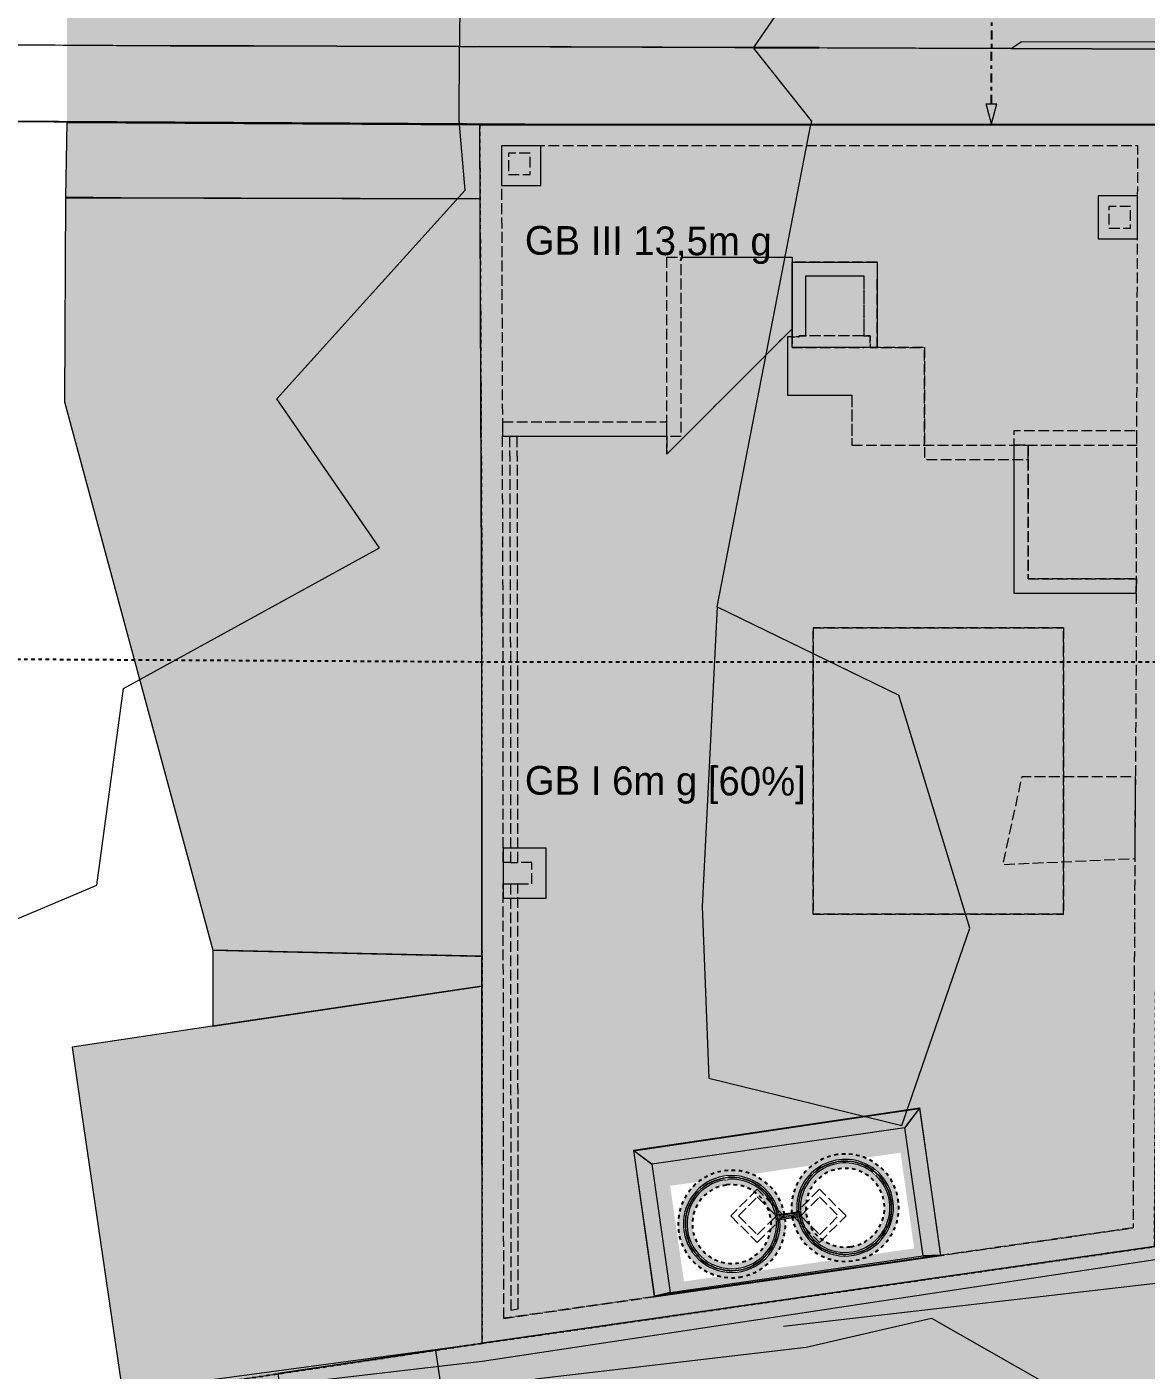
# Model space of a CAD drawing. Header units: metres. Extents: x -14 to 456, y -38 to 65.
# Drawn here: x 383.5 to 414.77, y -3.1 to 34.4 of the extents above; entities that cross this region are included whole.
import ezdxf

# ---------------------------------------------------------------- set-up
doc = ezdxf.new("R2010")
doc.units = ezdxf.units.M
doc.header["$MEASUREMENT"] = 0
for name, pattern in [('Baufluchtlinie', [0.013, 0.008, -0.005]), ('DASHDOT2', [0.5, 0.25, -0.125, 0, -0.125]), ('Grenzlinie', [0.008, 0.003, -0.005]), ('Kanal', [0.005, 0.003, -0.001, 0, -0.001]), ('Punkt 1_1', [0.075, 0.025, -0.05]), ('Strichlinie eng', [0.002, 0.0015, -0.0005]), ('Untersicht 1_1', [0.075, 0.025, -0.05]), ('Wipeout_Contour', [1, 0, -1])]:
    doc.linetypes.add(name, pattern=pattern)
for name, color, linetype in [('120 Wand Innen tragend', 7, 'Continuous'), ('260 Fundament', 7, 'Continuous'), ('710 Gelände', 7, 'Continuous'), ('725 Nachbarbebauung', 7, 'Continuous'), ('840 Baulinien', 7, 'Continuous'), ('844 Umriss 2D', 7, 'Continuous'), ('Neubau_840 Baulinien', 7, 'Continuous')]:
    doc.layers.add(name, color=color, linetype=linetype)
doc.styles.add('ERSTELLTER_STIL_6', font='')
doc.styles.get('ERSTELLTER_STIL_6').set_extended_font_data('Eurostile')
doc.linetypes.add('Grenze Bundesland', pattern='A,0,[2,415_260415_PP_VA_1_1 -2 FDM1.Shx,S=1.5873e-05,R=0,X=0,Y=0],-0.003,0', length=0.003)
doc.linetypes.add('Grenze Grundstück', pattern='A,0,[3,415_260415_PP_VA_1_1 -2 FDM1.Shx,S=0.00031746,R=0,X=0,Y=0],-0.04,0', length=0.04)

# ---------------------------------------------------------------- blocks, each defined once
blk = doc.blocks.new('Decke_18_1', base_point=(415.138, 31.678))
at = {"layer": '710 Gelände', "color": 7, "linetype": 'Untersicht 1_1', "lineweight": 13, "flags": 128}
blk.add_lwpolyline([(415.138, 31.678), (396.153, 31.678), (396.209, 19.475), (396.219, -2.349), (415.001, 0.35), (415.056, 12.107), (415.111, 20.233)], close=True, dxfattribs=at)
blk = doc.blocks.new('Decke_19_1', base_point=(396.755, 31.078))
at = {"layer": '260 Fundament', "linetype": 'Continuous', "lineweight": 0, "true_color": 0x000000}
h = blk.add_hatch(color=18, dxfattribs=at)
h.paths.add_polyline_path([(396.755, 31.078), (396.785, 22.973), (401.778, 22.973), (401.778, 27.973), (404.878, 27.973), (404.878, 25.753), (405.078, 25.753), (405.078, 25.773), (405.258, 25.773), (405.258, 27.453), (406.878, 27.453), (406.878, 25.773), (407.058, 25.773), (407.058, 25.453), (408.578, 25.453), (408.578, 22.323), (411.473, 22.323), (411.473, 22.723), (414.508, 22.723), (414.536, 31.078)])
h.paths.add_polyline_path([(397.556, 30.878), (397.556, 30.278), (396.956, 30.278), (396.956, 30.878)], flags=0)
h.paths.add_polyline_path([(413.73, 28.785), (413.73, 29.385), (414.33, 29.385), (414.33, 28.785)], flags=0)
at = {"layer": '260 Fundament', "color": 7, "linetype": 'Strichlinie eng', "lineweight": 13, "ltscale": 200, "true_color": 0xf4f4f4, "flags": 128}
for points in [[(396.755, 31.078), (396.785, 22.973), (401.778, 22.973), (401.778, 27.973), (404.878, 27.973), (404.878, 25.753), (405.078, 25.753), (405.078, 25.773), (405.258, 25.773), (405.258, 27.453), (406.878, 27.453), (406.878, 25.773), (407.058, 25.773), (407.058, 25.453), (408.578, 25.453), (408.578, 22.323), (411.473, 22.323), (411.473, 22.723), (414.508, 22.723), (414.536, 31.078)], [(397.556, 30.878), (396.956, 30.878), (396.956, 30.278), (397.556, 30.278)], [(413.73, 28.785), (414.33, 28.785), (414.33, 29.385), (413.73, 29.385)]]:
    blk.add_lwpolyline(points, close=True, dxfattribs=at)
blk = doc.blocks.new('Freifläche_2_1', base_point=(345.677, 64.594))
at = {"layer": '710 Gelände', "color": 83, "linetype": 'Continuous', "lineweight": 13, "true_color": 0x89cd89}
for p, q in [((395.597, 33.857), (395.625, 44.956)), ((406.986, 38.508), (403.802, 33.831)), ((345.677, 34.129), (387.502, 33.883)), ((387.502, 33.873), (371.861, 33.965)), ((392.162, 33.868), (387.502, 33.883)), ((392.162, 33.858), (387.502, 33.873)), ((395.597, 33.857), (392.162, 33.868)), ((395.583, 33.847), (392.162, 33.858)), ((395.575, 31.749), (395.583, 33.847)), ((395.583, 33.847), (395.597, 33.857)), ((396.149, 33.845), (395.583, 33.847)), ((395.597, 33.857), (396.149, 33.855)), ((403.802, 33.831), (396.149, 33.855)), ((403.796, 33.821), (396.149, 33.845)), ((403.796, 33.821), (403.802, 33.831)), ((405.42, 31.779), (403.796, 33.821)), ((403.796, 33.821), (405.634, 33.815)), ((405.634, 33.825), (403.802, 33.831)), ((405.634, 33.825), (411.023, 33.808)), ((413.247, 33.791), (405.634, 33.815)), ((411.285, 33.984), (411.023, 33.808)), ((411.285, 33.984), (415.233, 33.998)), ((419.228, 33.772), (413.247, 33.791)), ((392.165, 31.7), (377.191, 31.785)), ((392.165, 31.7), (395.581, 31.681)), ((395.575, 31.749), (395.581, 31.681)), ((395.746, 29.841), (395.581, 31.681)), ((395.581, 31.681), (396.153, 31.678)), ((396.153, 31.678), (405.4, 31.677)), ((402.781, 18.208), (405.4, 31.677)), ((405.42, 31.779), (405.4, 31.677)), ((405.4, 31.677), (405.66, 31.677)), ((405.66, 31.677), (415.14, 31.677)), ((390.48, 24.021), (395.746, 29.841)), ((393.346, 19.86), (390.48, 24.021)), ((386.199, 15.928), (393.346, 19.86)), ((402.781, 18.208), (402.363, 9.846)), ((402.781, 18.208), (407.862, 15.742)), ((385.451, 10.438), (386.199, 15.928)), ((409.843, 9.24), (407.862, 15.742)), ((377.908, 7.258), (385.451, 10.438)), ((402.363, 9.846), (402.555, 5.048)), ((407.945, 3.729), (409.843, 9.24)), ((402.555, 5.048), (407.945, 3.729)), ((396.219, -2.349), (415.003, 0.353)), ((396.219, -2.848), (415.139, 0.004)), ((404.637, -1.871), (416.035, -0.562)), ((405.272, -2.457), (408.773, -1.65)), ((408.773, -1.65), (413.427, -4.297)), ((377.222, -4.895), (396.219, -2.349)), ((397.709, -3.344), (405.272, -2.457)), ((377.325, -5.047), (396.219, -2.848))]:
    blk.add_line(p, q, dxfattribs=at)
blk = doc.blocks.new('Decke_21_1', base_point=(384.616, 31.743))
at = {"layer": '725 Nachbarbebauung', "linetype": 'Continuous', "lineweight": 0, "true_color": 0x1f1f1f}
blk.add_hatch(color=250, dxfattribs=at).paths.add_polyline_path([(384.616, 31.743), (384.575, 29.631), (396.163, 29.599), (396.153, 31.678), (392.165, 31.7)])
at = {"layer": '725 Nachbarbebauung', "color": 8, "linetype": 'Continuous', "lineweight": 13, "flags": 128}
blk.add_lwpolyline([(384.616, 31.743), (384.575, 29.631), (396.163, 29.599), (396.153, 31.678), (392.165, 31.7)], close=True, dxfattribs=at)
blk = doc.blocks.new('Decke_22_1', base_point=(388.697, 8.628))
at = {"layer": '725 Nachbarbebauung', "linetype": 'Continuous', "lineweight": 0, "true_color": 0x1f1f1f}
blk.add_hatch(color=250, dxfattribs=at).paths.add_polyline_path([(388.697, 8.628), (388.696, 6.501), (396.212, 7.62), (396.212, 8.455)])
at = {"layer": '725 Nachbarbebauung', "color": 8, "linetype": 'Continuous', "lineweight": 13, "flags": 128}
blk.add_lwpolyline([(388.697, 8.628), (388.696, 6.501), (396.212, 7.62), (396.212, 8.455)], close=True, dxfattribs=at)
blk = doc.blocks.new('Decke_23_1', base_point=(384.55, 23.933))
at = {"layer": '725 Nachbarbebauung', "linetype": 'Continuous', "lineweight": 0, "true_color": 0x1f1f1f}
blk.add_hatch(color=250, dxfattribs=at).paths.add_polyline_path([(384.55, 23.933), (388.697, 8.628), (389.422, 8.61), (396.026, 8.458), (396.212, 8.457), (396.205, 17.483), (396.209, 19.475), (396.163, 29.599), (386.133, 29.627), (384.575, 29.646)])
at = {"layer": '725 Nachbarbebauung', "color": 8, "linetype": 'Continuous', "lineweight": 13, "flags": 128}
blk.add_lwpolyline([(384.55, 23.933), (388.697, 8.628), (389.422, 8.61), (396.026, 8.458), (396.212, 8.457), (396.205, 17.483), (396.209, 19.475), (396.163, 29.599), (386.133, 29.627), (384.575, 29.646)], close=True, dxfattribs=at)
blk = doc.blocks.new('Decke_25_1', base_point=(404.878, 27.833))
at = {"layer": '260 Fundament', "linetype": 'Continuous', "lineweight": 0, "true_color": 0x000000}
blk.add_hatch(color=18, dxfattribs=at).paths.add_polyline_path([(404.878, 27.833), (404.878, 25.453), (407.258, 25.453), (407.258, 27.833)])
at = {"layer": '260 Fundament', "color": 7, "linetype": 'Continuous', "lineweight": 13, "true_color": 0xf4f4f4, "flags": 128}
blk.add_lwpolyline([(404.878, 27.833), (407.258, 27.833), (407.258, 25.453), (404.878, 25.453)], close=True, dxfattribs=at)
blk = doc.blocks.new('Decke_26_1', base_point=(411.073, 18.593))
at = {"layer": '260 Fundament', "color": 7, "linetype": 'Strichlinie eng', "lineweight": 13, "ltscale": 200, "true_color": 0xf4f4f4, "flags": 128}
blk.add_lwpolyline([(411.073, 18.593), (414.494, 18.593), (414.509, 23.123), (411.073, 23.123)], close=True, dxfattribs=at)
blk = doc.blocks.new('Decke_27_1', base_point=(415.486, 33.784))
at = {"layer": '710 Gelände', "color": 8, "linetype": 'Continuous', "lineweight": 0, "flags": 128}
blk.add_lwpolyline([(415.486, 33.784), (419.68, 33.771), (422.564, 33.771), (455.986, 33.737), (455.986, 31.642), (418.022, 31.678), (399.037, 31.678), (348.561, 31.97), (348.561, 34.119), (387.502, 33.873), (390.386, 33.873), (411.008, 33.798)], close=True, dxfattribs=at)
blk = doc.blocks.new('Decke_28_1', base_point=(396.808, 11.475))
at = {"layer": '260 Fundament', "linetype": 'Continuous', "lineweight": 0, "true_color": 0x000000}
blk.add_hatch(color=18, dxfattribs=at).paths.add_polyline_path([(396.808, 11.475), (396.808, 10.075), (398.01, 10.075), (398.01, 11.475)])
at = {"layer": '260 Fundament', "color": 7, "linetype": 'Continuous', "lineweight": 13, "true_color": 0xf4f4f4, "flags": 128}
blk.add_lwpolyline([(396.808, 11.475), (396.808, 10.075), (398.01, 10.075), (398.01, 11.475)], close=True, dxfattribs=at)
blk = doc.blocks.new('Decke_29_1', base_point=(390.509, -3.199))
at = {"layer": '725 Nachbarbebauung', "linetype": 'Continuous', "lineweight": 0, "true_color": 0x1f1f1f}
blk.add_hatch(color=250, dxfattribs=at).paths.add_polyline_path([(390.509, -3.199), (391.001, -6.498), (395.409, -5.845), (394.92, -2.545)])
at = {"layer": '725 Nachbarbebauung', "color": 8, "linetype": 'Continuous', "lineweight": 13, "flags": 128}
blk.add_lwpolyline([(390.509, -3.199), (391.001, -6.498), (395.409, -5.845), (394.92, -2.545)], close=True, dxfattribs=at)
blk = doc.blocks.new('Decke_30_1', base_point=(406.543, 22.723))
at = {"layer": '260 Fundament', "color": 7, "linetype": 'Strichlinie eng', "lineweight": 13, "ltscale": 200, "true_color": 0xf4f4f4, "flags": 128}
blk.add_lwpolyline([(406.543, 22.723), (408.578, 22.723), (408.578, 25.453), (407.058, 25.453), (407.058, 25.773), (405.078, 25.773), (405.078, 25.753), (404.748, 25.753), (404.748, 24.123), (406.543, 24.123)], close=True, dxfattribs=at)
blk = doc.blocks.new('Decke_31_1', base_point=(411.073, 22.723))
at = {"layer": '260 Fundament', "color": 7, "linetype": 'Strichlinie eng', "lineweight": 13, "ltscale": 200, "true_color": 0xf4f4f4, "flags": 128}
blk.add_lwpolyline([(411.073, 22.723), (411.073, 18.593), (414.494, 18.593), (414.495, 18.993), (411.473, 18.993), (411.473, 22.723)], close=True, dxfattribs=at)
blk = doc.blocks.new('Decke_32_1', base_point=(396.755, 31.078))
at = {"layer": '260 Fundament', "linetype": 'Continuous', "lineweight": 0, "true_color": 0x000000}
blk.add_hatch(color=18, dxfattribs=at).paths.add_polyline_path([(396.755, 31.078), (396.755, 29.978), (397.856, 29.978), (397.856, 31.078)])
at = {"layer": '260 Fundament', "color": 7, "linetype": 'Continuous', "lineweight": 13, "true_color": 0xf4f4f4, "flags": 128}
blk.add_lwpolyline([(396.755, 31.078), (396.755, 29.978), (397.856, 29.978), (397.856, 31.078)], close=True, dxfattribs=at)
blk = doc.blocks.new('Decke_33_1', base_point=(414.459, 11.181))
at = {"layer": '260 Fundament', "color": 7, "linetype": 'Strichlinie eng', "lineweight": 13, "ltscale": 200, "true_color": 0xf4f4f4, "flags": 128}
blk.add_lwpolyline([(414.459, 11.181), (414.471, 13.463), (411.292, 13.463), (410.762, 11.017)], close=True, dxfattribs=at)
blk = doc.blocks.new('Decke_34_1', base_point=(386.19, -3.851))
at = {"layer": '725 Nachbarbebauung', "linetype": 'Continuous', "lineweight": 0, "true_color": 0x1f1f1f}
blk.add_hatch(color=250, dxfattribs=at).paths.add_polyline_path([(386.19, -3.851), (394.92, -2.543), (393.071, -2.821), (396.219, -2.349), (396.212, 7.62), (389.614, 6.638), (384.76, 5.915), (385.027, 4.09)])
at = {"layer": '725 Nachbarbebauung', "color": 8, "linetype": 'Continuous', "lineweight": 13, "flags": 128}
blk.add_lwpolyline([(386.19, -3.851), (394.92, -2.543), (393.071, -2.821), (396.219, -2.349), (396.212, 7.62), (389.614, 6.638), (384.76, 5.915), (385.027, 4.09)], close=True, dxfattribs=at)
blk = doc.blocks.new('Decke_35_1', base_point=(406.145, 2.918))
at = {"layer": '260 Fundament', "linetype": 'Continuous', "lineweight": 0, "true_color": 0x000000}
h = blk.add_hatch(color=18, dxfattribs=at)
h.paths.add_polyline_path([(406.145, 2.918, 1), (406.572, -0.051, 1)])
h.paths.add_polyline_path([(406.515, 0.345, -1), (406.202, 2.522, -1)], flags=0)
at = {"layer": '260 Fundament', "color": 7, "linetype": 'Punkt 1_1', "lineweight": 25, "flags": 128}
for points in [[(406.145, 2.918, 1), (406.572, -0.051, 1)], [(406.515, 0.345, 1), (406.202, 2.522, 1)]]:
    blk.add_lwpolyline(points, format="xyb", close=True, dxfattribs=at)
blk = doc.blocks.new('Decke_36_1', base_point=(403.404, -0.507))
at = {"layer": '260 Fundament', "linetype": 'Continuous', "lineweight": 0, "true_color": 0x000000}
h = blk.add_hatch(color=18, dxfattribs=at)
h.paths.add_polyline_path([(403.404, -0.507, 1), (402.977, 2.463, 1)])
h.paths.add_polyline_path([(403.034, 2.067, -1), (403.347, -0.111, -1)], flags=0)
at = {"layer": '260 Fundament', "color": 7, "linetype": 'Punkt 1_1', "lineweight": 25, "flags": 128}
for points in [[(403.404, -0.507, 1), (402.977, 2.463, 1)], [(403.034, 2.067, 1), (403.347, -0.111, 1)]]:
    blk.add_lwpolyline(points, format="xyb", close=True, dxfattribs=at)
blk = doc.blocks.new('Öffnung_28_1', base_point=(396.153, 31.678))
at = {"layer": '120 Wand Innen tragend', "color": 7, "linetype": 'Continuous', "lineweight": 18, "flags": 128}
for points in [[(403.099, 2.325, 0.023161), (402.974, 2.311)], [(402.986, 2.211, -0.025016), (403.11, 2.226)]]:
    blk.add_lwpolyline(points, format="xyb", dxfattribs=at)
at = {"layer": '120 Wand Innen tragend', "color": 154, "linetype": 'Strichlinie eng', "lineweight": 13, "ltscale": 200, "true_color": 0x004e91, "flags": 128}
for points in [[(402.974, 2.311), (402.98, 2.266), (402.981, 2.256), (402.986, 2.211)], [(403.11, 2.226), (403.105, 2.27), (403.104, 2.28), (403.099, 2.325)]]:
    blk.add_lwpolyline(points, dxfattribs=at)
blk = doc.blocks.new('Öffnung_29_1', base_point=(396.153, 31.678))
at = {"layer": '120 Wand Innen tragend', "color": 7, "linetype": 'Continuous', "lineweight": 18, "flags": 128}
blk.add_lwpolyline([(405.121, 1.256), (405.076, 1.249), (405.066, 1.248), (405.022, 1.241)], dxfattribs=at)
for points in [[(405.022, 1.241, 0.018538), (405.04, 1.143)], [(405.139, 1.157, -0.020024), (405.121, 1.256)]]:
    blk.add_lwpolyline(points, format="xyb", dxfattribs=at)
at = {"layer": '120 Wand Innen tragend', "color": 154, "linetype": 'Strichlinie eng', "lineweight": 13, "ltscale": 200, "true_color": 0x004e91, "flags": 128}
blk.add_lwpolyline([(405.04, 1.143), (405.084, 1.149), (405.094, 1.151), (405.139, 1.157)], dxfattribs=at)
blk = doc.blocks.new('Öffnung_30_1', base_point=(396.153, 31.678))
at = {"layer": '120 Wand Innen tragend', "color": 154, "linetype": 'Strichlinie eng', "lineweight": 13, "ltscale": 200, "true_color": 0x004e91, "flags": 128}
blk.add_lwpolyline([(405.111, 1.355), (405.066, 1.349), (405.056, 1.347), (405.011, 1.341)], dxfattribs=at)
at = {"layer": '120 Wand Innen tragend', "color": 7, "linetype": 'Continuous', "lineweight": 18, "flags": 128}
for points in [[(405.011, 1.341, 0.018538), (405.022, 1.241)], [(405.121, 1.256, -0.020024), (405.111, 1.355)]]:
    blk.add_lwpolyline(points, format="xyb", dxfattribs=at)
blk.add_lwpolyline([(405.022, 1.241), (405.066, 1.248), (405.076, 1.249), (405.121, 1.256)], dxfattribs=at)
blk = doc.blocks.new('Öffnung_31_1', base_point=(396.153, 31.678))
at = {"layer": '120 Wand Innen tragend', "color": 154, "linetype": 'Strichlinie eng', "lineweight": 13, "ltscale": 200, "true_color": 0x004e91, "flags": 128}
blk.add_lwpolyline([(404.509, 1.269), (404.464, 1.262), (404.454, 1.261), (404.41, 1.254)], dxfattribs=at)
at = {"layer": '120 Wand Innen tragend', "color": 7, "linetype": 'Continuous', "lineweight": 18, "flags": 128}
for points in [[(404.41, 1.254, -0.020024), (404.428, 1.156)], [(404.527, 1.17, 0.018538), (404.509, 1.269)]]:
    blk.add_lwpolyline(points, format="xyb", dxfattribs=at)
blk.add_lwpolyline([(404.428, 1.156), (404.473, 1.162), (404.482, 1.164), (404.527, 1.17)], dxfattribs=at)
blk = doc.blocks.new('Öffnung_32_1', base_point=(396.153, 31.678))
at = {"layer": '120 Wand Innen tragend', "color": 7, "linetype": 'Continuous', "lineweight": 18, "flags": 128}
blk.add_lwpolyline([(404.527, 1.17), (404.482, 1.164), (404.473, 1.162), (404.428, 1.156)], dxfattribs=at)
for points in [[(404.428, 1.156, -0.020024), (404.438, 1.056)], [(404.538, 1.071, 0.018538), (404.527, 1.17)]]:
    blk.add_lwpolyline(points, format="xyb", dxfattribs=at)
at = {"layer": '120 Wand Innen tragend', "color": 154, "linetype": 'Strichlinie eng', "lineweight": 13, "ltscale": 200, "true_color": 0x004e91, "flags": 128}
blk.add_lwpolyline([(404.438, 1.056), (404.483, 1.063), (404.493, 1.064), (404.538, 1.071)], dxfattribs=at)
blk = doc.blocks.new('Öffnung_33_1', base_point=(396.153, 31.678))
at = {"layer": '120 Wand Innen tragend', "color": 154, "linetype": 'Strichlinie eng', "lineweight": 13, "ltscale": 200, "true_color": 0x004e91, "flags": 128}
for points in [[(407.194, 2.494), (407.165, 2.459), (407.158, 2.452), (407.129, 2.418)], [(407.223, 2.336), (407.253, 2.37), (407.259, 2.378), (407.289, 2.412)]]:
    blk.add_lwpolyline(points, dxfattribs=at)
at = {"layer": '120 Wand Innen tragend', "color": 7, "linetype": 'Continuous', "lineweight": 18, "flags": 128}
for points in [[(407.129, 2.418, -0.025016), (407.223, 2.336)], [(407.289, 2.412, 0.023161), (407.194, 2.494)]]:
    blk.add_lwpolyline(points, format="xyb", dxfattribs=at)
blk = doc.blocks.new('Wand_112_1', base_point=(405.258, 27.453))
at = {"layer": '120 Wand Innen tragend', "color": 7, "linetype": 'Strichlinie eng', "lineweight": 13, "ltscale": 200, "flags": 128}
for points in [[(404.878, 27.833), (404.878, 27.453)], [(407.258, 27.833), (404.878, 27.833)], [(407.258, 27.833), (407.258, 27.453)], [(405.258, 27.453), (406.878, 27.453)]]:
    blk.add_lwpolyline(points, dxfattribs=at)
blk = doc.blocks.new('Wand_113_1', base_point=(406.878, 27.453))
at = {"layer": '120 Wand Innen tragend', "color": 7, "linetype": 'Strichlinie eng', "lineweight": 13, "ltscale": 200, "flags": 128}
for points in [[(406.878, 27.453), (406.878, 25.773)], [(407.258, 25.453), (407.258, 27.453)], [(407.258, 25.453), (406.878, 25.453)]]:
    blk.add_lwpolyline(points, dxfattribs=at)
blk = doc.blocks.new('Wand_114_1', base_point=(406.878, 25.773))
at = {"layer": '120 Wand Innen tragend', "color": 7, "linetype": 'Strichlinie eng', "lineweight": 13, "ltscale": 200, "flags": 128}
for points in [[(406.878, 25.773), (405.258, 25.773)], [(405.258, 25.453), (406.878, 25.453)]]:
    blk.add_lwpolyline(points, dxfattribs=at)
blk = doc.blocks.new('Wand_115_1', base_point=(405.258, 25.773))
at = {"layer": '120 Wand Innen tragend', "color": 7, "linetype": 'Strichlinie eng', "lineweight": 13, "ltscale": 200, "flags": 128}
for points in [[(404.878, 27.453), (404.878, 25.453)], [(405.258, 25.773), (405.258, 27.453)], [(404.878, 25.453), (405.258, 25.453)]]:
    blk.add_lwpolyline(points, dxfattribs=at)
blk = doc.blocks.new('Wand_117_1', base_point=(405.022, 1.241))
at = {"color": 254, "linetype": 'Wipeout_Contour', "lineweight": 0, "ltscale": 21947.160287}
blk.add_wipeout([(405.022, 1.241), (405.022, 1.241), (405.058, 1.069), (405.117, 0.902), (405.197, 0.745), (405.297, 0.599), (405.415, 0.468), (405.549, 0.353), (405.697, 0.256), (405.856, 0.18), (406.024, 0.125), (406.198, 0.093), (406.374, 0.084), (406.55, 0.097), (406.723, 0.134), (406.89, 0.193), (407.047, 0.273), (407.193, 0.372), (407.324, 0.49), (407.439, 0.625), (407.535, 0.772), (407.611, 0.932), (407.666, 1.1), (407.699, 1.273), (407.708, 1.45), (407.694, 1.626), (407.694, 1.626), (407.65, 1.619), (407.65, 1.619), (407.663, 1.449), (407.654, 1.279), (407.623, 1.111), (407.57, 0.949), (407.496, 0.795), (407.403, 0.651), (407.292, 0.522), (407.165, 0.408), (407.024, 0.311), (406.872, 0.234), (406.711, 0.177), (406.544, 0.142), (406.374, 0.129), (406.203, 0.138), (406.035, 0.169), (405.873, 0.222), (405.719, 0.296), (405.576, 0.389), (405.446, 0.5), (405.332, 0.627), (405.236, 0.768), (405.159, 0.92), (405.102, 1.081), (405.066, 1.248), (405.066, 1.248)], dxfattribs=at).dxf.layer = '120 Wand Innen tragend'
at = {"color": 254, "linetype": 'Wipeout_Contour', "lineweight": 0, "ltscale": 21947.012913}
blk.add_wipeout([(405.066, 1.248), (405.066, 1.248), (405.102, 1.081), (405.159, 0.92), (405.236, 0.768), (405.332, 0.627), (405.446, 0.5), (405.576, 0.389), (405.719, 0.296), (405.873, 0.222), (406.035, 0.169), (406.203, 0.138), (406.374, 0.129), (406.544, 0.142), (406.711, 0.177), (406.872, 0.234), (407.024, 0.311), (407.165, 0.408), (407.292, 0.522), (407.403, 0.651), (407.496, 0.795), (407.57, 0.949), (407.623, 1.111), (407.654, 1.279), (407.663, 1.449), (407.65, 1.619), (407.65, 1.619), (407.64, 1.618), (407.64, 1.618), (407.653, 1.449), (407.644, 1.28), (407.613, 1.113), (407.56, 0.952), (407.487, 0.799), (407.395, 0.657), (407.285, 0.529), (407.159, 0.416), (407.019, 0.32), (406.868, 0.243), (406.708, 0.187), (406.542, 0.152), (406.374, 0.139), (406.204, 0.148), (406.038, 0.179), (405.877, 0.231), (405.724, 0.304), (405.582, 0.397), (405.453, 0.507), (405.34, 0.633), (405.244, 0.773), (405.168, 0.924), (405.111, 1.084), (405.076, 1.249), (405.076, 1.249)], dxfattribs=at).dxf.layer = '120 Wand Innen tragend'
at = {"color": 254, "linetype": 'Wipeout_Contour', "lineweight": 0, "ltscale": 21540.492442}
blk.add_wipeout([(405.076, 1.249), (405.076, 1.249), (405.111, 1.084), (405.168, 0.924), (405.244, 0.773), (405.34, 0.633), (405.453, 0.507), (405.582, 0.397), (405.724, 0.304), (405.877, 0.231), (406.038, 0.179), (406.204, 0.148), (406.374, 0.139), (406.542, 0.152), (406.708, 0.187), (406.868, 0.243), (407.019, 0.32), (407.159, 0.416), (407.285, 0.529), (407.395, 0.657), (407.487, 0.799), (407.56, 0.952), (407.613, 1.113), (407.644, 1.28), (407.653, 1.449), (407.64, 1.618), (407.64, 1.618), (407.595, 1.611), (407.595, 1.611), (407.608, 1.441), (407.598, 1.271), (407.564, 1.104), (407.508, 0.943), (407.43, 0.791), (407.333, 0.651), (407.217, 0.525), (407.085, 0.417), (406.94, 0.327), (406.784, 0.258), (406.62, 0.211), (406.451, 0.187), (406.281, 0.186), (406.111, 0.208), (405.947, 0.253), (405.79, 0.32), (405.644, 0.408), (405.511, 0.515), (405.393, 0.639), (405.294, 0.777), (405.215, 0.928), (405.157, 1.089), (405.121, 1.256), (405.121, 1.256)], dxfattribs=at).dxf.layer = '120 Wand Innen tragend'
at = {"layer": '120 Wand Innen tragend', "color": 7, "linetype": 'Continuous', "lineweight": 18}
for radius, start in [(1.35, 192.4293), (1.305, 188.1813), (1.295, 188.1813), (1.25, 192.7699)]:
    blk.add_arc((406.358, 1.434), radius, start, 8.1813, dxfattribs=at)
blk = doc.blocks.new('Wand_118_1', base_point=(407.694, 1.626))
at = {"color": 254, "linetype": 'Wipeout_Contour', "lineweight": 0, "ltscale": 21939.972438}
blk.add_wipeout([(407.694, 1.626), (407.694, 1.626), (407.658, 1.798), (407.599, 1.965), (407.519, 2.122), (407.419, 2.268), (407.301, 2.399), (407.167, 2.514), (407.019, 2.611), (406.86, 2.687), (406.692, 2.742), (406.518, 2.774), (406.342, 2.783), (406.166, 2.77), (405.993, 2.733), (405.827, 2.675), (405.669, 2.595), (405.524, 2.495), (405.392, 2.377), (405.277, 2.243), (405.181, 2.095), (405.105, 1.935), (405.05, 1.767), (405.018, 1.594), (405.008, 1.417), (405.022, 1.241), (405.022, 1.241), (405.066, 1.248), (405.066, 1.248), (405.053, 1.418), (405.062, 1.588), (405.094, 1.756), (405.147, 1.919), (405.22, 2.073), (405.313, 2.216), (405.424, 2.345), (405.551, 2.459), (405.692, 2.556), (405.844, 2.633), (406.005, 2.69), (406.172, 2.725), (406.343, 2.738), (406.513, 2.729), (406.681, 2.698), (406.843, 2.645), (406.997, 2.571), (407.14, 2.478), (407.27, 2.367), (407.384, 2.24), (407.48, 2.099), (407.558, 1.947), (407.615, 1.786), (407.65, 1.619), (407.65, 1.619)], dxfattribs=at).dxf.layer = '120 Wand Innen tragend'
at = {"color": 254, "linetype": 'Wipeout_Contour', "lineweight": 0, "ltscale": 21940.116447}
blk.add_wipeout([(407.65, 1.619), (407.65, 1.619), (407.615, 1.786), (407.558, 1.947), (407.48, 2.099), (407.384, 2.24), (407.27, 2.367), (407.14, 2.478), (406.997, 2.571), (406.843, 2.645), (406.681, 2.698), (406.513, 2.729), (406.343, 2.738), (406.172, 2.725), (406.005, 2.69), (405.844, 2.633), (405.692, 2.556), (405.551, 2.459), (405.424, 2.345), (405.313, 2.216), (405.22, 2.073), (405.147, 1.919), (405.094, 1.756), (405.062, 1.588), (405.053, 1.418), (405.066, 1.248), (405.066, 1.248), (405.076, 1.249), (405.076, 1.249), (405.063, 1.418), (405.072, 1.587), (405.103, 1.754), (405.156, 1.915), (405.229, 2.068), (405.321, 2.21), (405.432, 2.338), (405.558, 2.451), (405.697, 2.547), (405.848, 2.624), (406.008, 2.68), (406.174, 2.715), (406.343, 2.728), (406.512, 2.719), (406.678, 2.688), (406.839, 2.636), (406.992, 2.563), (407.134, 2.47), (407.263, 2.36), (407.376, 2.234), (407.472, 2.094), (407.549, 1.943), (407.605, 1.784), (407.64, 1.618), (407.64, 1.618)], dxfattribs=at).dxf.layer = '120 Wand Innen tragend'
at = {"color": 254, "linetype": 'Wipeout_Contour', "lineweight": 0, "ltscale": 21533.904497}
blk.add_wipeout([(407.64, 1.618), (407.64, 1.618), (407.605, 1.784), (407.549, 1.943), (407.472, 2.094), (407.376, 2.234), (407.263, 2.36), (407.134, 2.47), (406.992, 2.563), (406.839, 2.636), (406.678, 2.688), (406.512, 2.719), (406.343, 2.728), (406.174, 2.715), (406.008, 2.68), (405.848, 2.624), (405.697, 2.547), (405.558, 2.451), (405.432, 2.338), (405.321, 2.21), (405.229, 2.068), (405.156, 1.915), (405.103, 1.754), (405.072, 1.587), (405.063, 1.418), (405.076, 1.249), (405.076, 1.249), (405.121, 1.256), (405.121, 1.256), (405.108, 1.426), (405.119, 1.596), (405.152, 1.763), (405.209, 1.924), (405.286, 2.076), (405.384, 2.216), (405.499, 2.342), (405.631, 2.45), (405.776, 2.54), (405.932, 2.609), (406.096, 2.656), (406.265, 2.68), (406.436, 2.681), (406.605, 2.659), (406.769, 2.614), (406.926, 2.547), (407.073, 2.459), (407.206, 2.352), (407.323, 2.228), (407.422, 2.09), (407.502, 1.939), (407.56, 1.778), (407.595, 1.611), (407.595, 1.611)], dxfattribs=at).dxf.layer = '120 Wand Innen tragend'
at = {"layer": '120 Wand Innen tragend', "color": 7, "linetype": 'Continuous', "lineweight": 18}
for radius, start, end in [(1.35, 51.7357, 183.9333), (1.305, 8.1813, 188.1813), (1.295, 8.1813, 188.1813), (1.25, 51.9477, 183.5927), (1.25, 8.1813, 46.2157), (1.35, 8.1813, 46.4287)]:
    blk.add_arc((406.358, 1.434), radius, start, end, dxfattribs=at)
blk = doc.blocks.new('Wand_119_1', base_point=(404.527, 1.17))
at = {"color": 254, "linetype": 'Wipeout_Contour', "lineweight": 0, "ltscale": 21768.80881}
blk.add_wipeout([(404.527, 1.17), (404.527, 1.17), (404.49, 1.343), (404.432, 1.51), (404.352, 1.667), (404.252, 1.813), (404.134, 1.944), (404, 2.059), (403.852, 2.155), (403.692, 2.231), (403.525, 2.286), (403.351, 2.319), (403.175, 2.328), (402.999, 2.314), (402.826, 2.278), (402.659, 2.219), (402.502, 2.139), (402.356, 2.039), (402.225, 1.921), (402.11, 1.787), (402.014, 1.639), (401.937, 1.48), (401.883, 1.312), (401.85, 1.138), (401.841, 0.962), (401.854, 0.786), (401.854, 0.786), (401.899, 0.792), (401.899, 0.792), (401.886, 0.963), (401.895, 1.133), (401.926, 1.301), (401.979, 1.463), (402.053, 1.617), (402.146, 1.76), (402.257, 1.89), (402.384, 2.004), (402.525, 2.1), (402.677, 2.178), (402.838, 2.235), (403.005, 2.27), (403.175, 2.283), (403.346, 2.274), (403.513, 2.243), (403.676, 2.19), (403.83, 2.116), (403.973, 2.023), (404.102, 1.912), (404.217, 1.785), (404.313, 1.644), (404.39, 1.492), (404.447, 1.331), (404.482, 1.164), (404.482, 1.164)], dxfattribs=at).dxf.layer = '120 Wand Innen tragend'
at = {"color": 254, "linetype": 'Wipeout_Contour', "lineweight": 0, "ltscale": 21768.953347}
blk.add_wipeout([(404.482, 1.164), (404.482, 1.164), (404.447, 1.331), (404.39, 1.492), (404.313, 1.644), (404.217, 1.785), (404.102, 1.912), (403.973, 2.023), (403.83, 2.116), (403.676, 2.19), (403.513, 2.243), (403.346, 2.274), (403.175, 2.283), (403.005, 2.27), (402.838, 2.235), (402.677, 2.178), (402.525, 2.1), (402.384, 2.004), (402.257, 1.89), (402.146, 1.76), (402.053, 1.617), (401.979, 1.463), (401.926, 1.301), (401.895, 1.133), (401.886, 0.963), (401.899, 0.792), (401.899, 0.792), (401.909, 0.794), (401.909, 0.794), (401.896, 0.963), (401.905, 1.132), (401.936, 1.298), (401.988, 1.459), (402.062, 1.612), (402.154, 1.754), (402.264, 1.883), (402.39, 1.996), (402.53, 2.092), (402.681, 2.169), (402.841, 2.225), (403.006, 2.26), (403.175, 2.273), (403.344, 2.264), (403.511, 2.233), (403.672, 2.18), (403.825, 2.107), (403.967, 2.015), (404.095, 1.905), (404.209, 1.779), (404.304, 1.639), (404.381, 1.488), (404.438, 1.328), (404.473, 1.162), (404.473, 1.162)], dxfattribs=at).dxf.layer = '120 Wand Innen tragend'
at = {"color": 254, "linetype": 'Wipeout_Contour', "lineweight": 0, "ltscale": 21365.912482}
blk.add_wipeout([(404.473, 1.162), (404.473, 1.162), (404.438, 1.328), (404.381, 1.488), (404.304, 1.639), (404.209, 1.779), (404.095, 1.905), (403.967, 2.015), (403.825, 2.107), (403.672, 2.18), (403.511, 2.233), (403.344, 2.264), (403.175, 2.273), (403.006, 2.26), (402.841, 2.225), (402.681, 2.169), (402.53, 2.092), (402.39, 1.996), (402.264, 1.883), (402.154, 1.754), (402.062, 1.612), (401.988, 1.459), (401.936, 1.298), (401.905, 1.132), (401.896, 0.963), (401.909, 0.794), (401.909, 0.794), (401.953, 0.8), (401.953, 0.8), (401.941, 0.97), (401.951, 1.141), (401.985, 1.308), (402.041, 1.469), (402.119, 1.621), (402.216, 1.761), (402.332, 1.886), (402.464, 1.995), (402.609, 2.084), (402.765, 2.153), (402.929, 2.2), (403.098, 2.225), (403.268, 2.226), (403.437, 2.204), (403.602, 2.159), (403.759, 2.092), (403.905, 2.004), (404.038, 1.897), (404.155, 1.773), (404.255, 1.634), (404.334, 1.483), (404.392, 1.323), (404.428, 1.156), (404.428, 1.156)], dxfattribs=at).dxf.layer = '120 Wand Innen tragend'
at = {"layer": '120 Wand Innen tragend', "color": 7, "linetype": 'Continuous', "lineweight": 18}
for radius, start, end in [(1.35, 99.2177, 188.1813), (1.305, 8.1813, 188.1813), (1.295, 8.1813, 188.1813), (1.35, 12.4293, 93.9107), (1.25, 99.4297, 188.1813), (1.25, 12.7699, 93.6977)]:
    blk.add_arc((403.191, 0.978), radius, start, end, dxfattribs=at)
blk = doc.blocks.new('Wand_120_1', base_point=(401.854, 0.786))
at = {"color": 254, "linetype": 'Wipeout_Contour', "lineweight": 0, "ltscale": 21776.097654}
blk.add_wipeout([(401.854, 0.786), (401.854, 0.786), (401.891, 0.613), (401.95, 0.447), (402.03, 0.289), (402.13, 0.144), (402.248, 0.012), (402.382, -0.103), (402.53, -0.199), (402.689, -0.275), (402.857, -0.33), (403.03, -0.362), (403.207, -0.372), (403.383, -0.358), (403.556, -0.322), (403.722, -0.263), (403.88, -0.183), (404.025, -0.083), (404.157, 0.035), (404.271, 0.169), (404.368, 0.317), (404.444, 0.476), (404.499, 0.644), (404.531, 0.818), (404.541, 0.994), (404.527, 1.17), (404.527, 1.17), (404.482, 1.164), (404.482, 1.164), (404.496, 0.994), (404.486, 0.823), (404.455, 0.655), (404.402, 0.493), (404.329, 0.339), (404.235, 0.196), (404.124, 0.066), (403.997, -0.048), (403.857, -0.144), (403.704, -0.221), (403.543, -0.278), (403.376, -0.314), (403.206, -0.327), (403.036, -0.318), (402.868, -0.286), (402.706, -0.233), (402.552, -0.16), (402.409, -0.067), (402.279, 0.044), (402.165, 0.171), (402.068, 0.312), (401.991, 0.464), (401.934, 0.625), (401.899, 0.792), (401.899, 0.792)], dxfattribs=at).dxf.layer = '120 Wand Innen tragend'
at = {"color": 254, "linetype": 'Wipeout_Contour', "lineweight": 0, "ltscale": 21775.949724}
blk.add_wipeout([(401.899, 0.792), (401.899, 0.792), (401.934, 0.625), (401.991, 0.464), (402.068, 0.312), (402.165, 0.171), (402.279, 0.044), (402.409, -0.067), (402.552, -0.16), (402.706, -0.233), (402.868, -0.286), (403.036, -0.318), (403.206, -0.327), (403.376, -0.314), (403.543, -0.278), (403.704, -0.221), (403.857, -0.144), (403.997, -0.048), (404.124, 0.066), (404.235, 0.196), (404.329, 0.339), (404.402, 0.493), (404.455, 0.655), (404.486, 0.823), (404.496, 0.994), (404.482, 1.164), (404.482, 1.164), (404.473, 1.162), (404.473, 1.162), (404.486, 0.994), (404.477, 0.824), (404.445, 0.658), (404.393, 0.497), (404.32, 0.344), (404.227, 0.202), (404.117, 0.073), (403.991, -0.04), (403.852, -0.136), (403.7, -0.212), (403.541, -0.269), (403.375, -0.304), (403.206, -0.317), (403.037, -0.308), (402.87, -0.277), (402.709, -0.224), (402.557, -0.151), (402.415, -0.059), (402.286, 0.052), (402.173, 0.178), (402.077, 0.317), (402, 0.468), (401.944, 0.628), (401.909, 0.794), (401.909, 0.794)], dxfattribs=at).dxf.layer = '120 Wand Innen tragend'
at = {"color": 254, "linetype": 'Wipeout_Contour', "lineweight": 0, "ltscale": 21372.595631}
blk.add_wipeout([(401.909, 0.794), (401.909, 0.794), (401.944, 0.628), (402, 0.468), (402.077, 0.317), (402.173, 0.178), (402.286, 0.052), (402.415, -0.059), (402.557, -0.151), (402.709, -0.224), (402.87, -0.277), (403.037, -0.308), (403.206, -0.317), (403.375, -0.304), (403.541, -0.269), (403.7, -0.212), (403.852, -0.136), (403.991, -0.04), (404.117, 0.073), (404.227, 0.202), (404.32, 0.344), (404.393, 0.497), (404.445, 0.658), (404.477, 0.824), (404.486, 0.994), (404.473, 1.162), (404.473, 1.162), (404.428, 1.156), (404.428, 1.156), (404.441, 0.986), (404.43, 0.816), (404.396, 0.648), (404.34, 0.487), (404.263, 0.335), (404.165, 0.195), (404.05, 0.07), (403.918, -0.039), (403.773, -0.128), (403.617, -0.197), (403.453, -0.244), (403.284, -0.268), (403.113, -0.269), (402.944, -0.247), (402.779, -0.202), (402.623, -0.135), (402.476, -0.048), (402.343, 0.059), (402.226, 0.183), (402.127, 0.322), (402.047, 0.473), (401.989, 0.633), (401.953, 0.8), (401.953, 0.8)], dxfattribs=at).dxf.layer = '120 Wand Innen tragend'
at = {"layer": '120 Wand Innen tragend', "color": 7, "linetype": 'Continuous', "lineweight": 18}
for radius, end in [(1.305, 8.1813), (1.295, 8.1813), (1.35, 3.9333), (1.25, 3.5927)]:
    blk.add_arc((403.191, 0.978), radius, 188.1813, end, dxfattribs=at)
blk = doc.blocks.new('Dachfläche_17_1', base_point=(412.463, 9.628))
at = {"layer": '260 Fundament', "color": 7, "linetype": 'Strichlinie eng', "lineweight": 13, "ltscale": 200, "flags": 128}
for points in [[(405.463, 17.628), (412.463, 17.628)], [(405.463, 9.628), (405.463, 17.628)], [(412.463, 17.628), (412.463, 9.628)], [(412.463, 9.628), (405.463, 9.628)]]:
    blk.add_lwpolyline(points, dxfattribs=at)
blk = doc.blocks.new('Dachfläche_18_1', base_point=(408.028, 3.663))
at = {"layer": '260 Fundament', "color": 7, "linetype": 'Continuous', "lineweight": 18, "flags": 128}
for points in [[(408.437, 4.21), (400.446, 3.032)], [(400.455, 3.025), (408.43, 4.2)], [(408.43, 4.2), (408.028, 3.663)], [(408.43, 4.2), (408.437, 4.21)], [(408.028, 3.663), (400.96, 2.647)], [(400.446, 3.032), (400.455, 3.025)], [(400.96, 2.647), (400.455, 3.025)]]:
    blk.add_lwpolyline(points, dxfattribs=at)
blk = doc.blocks.new('Dachfläche_19_1', base_point=(408.542, 0.086))
at = {"layer": '260 Fundament', "color": 7, "linetype": 'Continuous', "lineweight": 18, "flags": 128}
for points in [[(408.028, 3.663), (408.435, 4.207)], [(408.443, 4.218), (408.435, 4.207)], [(408.435, 4.207), (409.024, 0.107)], [(409.035, 0.099), (408.443, 4.218)], [(408.542, 0.086), (408.028, 3.663)], [(409.024, 0.107), (408.542, 0.086)], [(408.542, 0.086), (408.553, 0.078)], [(408.553, 0.078), (409.035, 0.099)], [(409.024, 0.107), (409.035, 0.099)]]:
    blk.add_lwpolyline(points, dxfattribs=at)
blk = doc.blocks.new('Dachfläche_20_1', base_point=(400.96, 2.647))
at = {"layer": '260 Fundament', "color": 7, "linetype": 'Continuous', "lineweight": 18, "flags": 128}
for points in [[(400.455, 3.026), (400.446, 3.033)], [(400.446, 3.033), (401.03, -1.049)], [(400.455, 3.026), (400.96, 2.647)], [(401.037, -1.038), (400.455, 3.026)], [(400.96, 2.647), (401.475, -0.93)], [(401.03, -1.049), (401.466, -0.941)], [(401.03, -1.049), (401.037, -1.038)], [(401.475, -0.93), (401.037, -1.038)], [(401.475, -0.93), (401.466, -0.941)]]:
    blk.add_lwpolyline(points, dxfattribs=at)
blk = doc.blocks.new('Dachfläche_21_1', base_point=(401.474, -0.93))
at = {"layer": '260 Fundament', "color": 7, "linetype": 'Continuous', "lineweight": 18, "flags": 128}
for points in [[(401.018, -1.051), (409.055, 0.1)], [(409.045, 0.108), (401.026, -1.041)], [(401.474, -0.93), (408.543, 0.086)], [(408.543, 0.086), (409.045, 0.108)], [(409.055, 0.1), (409.045, 0.108)], [(401.026, -1.041), (401.018, -1.051)], [(401.026, -1.041), (401.474, -0.93)]]:
    blk.add_lwpolyline(points, dxfattribs=at)
blk = doc.blocks.new('Rohr drehbar 27[1]_1', base_point=(405.121, 1.256))
at = {"layer": '120 Wand Innen tragend', "color": 7, "linetype": 'Grenze Bundesland', "lineweight": 13}
for p, q in [((405.116, 1.293), (404.423, 1.193)), ((405.126, 1.219), (404.433, 1.119))]:
    blk.add_line(p, q, dxfattribs=at)
at = {"layer": '120 Wand Innen tragend', "color": 7, "linetype": 'Kanal', "lineweight": 13, "ltscale": 200}
blk.add_line((405.121, 1.256), (404.428, 1.156), dxfattribs=at)
at = {"layer": '120 Wand Innen tragend', "color": 7, "linetype": 'Continuous', "lineweight": 13, "flags": 128}
blk.add_lwpolyline([(405.11, 1.33), (405.132, 1.181), (404.439, 1.082), (404.417, 1.23)], close=True, dxfattribs=at)
blk = doc.blocks.new('Linie_1_1', base_point=(410.445, 31.695))
at = {"layer": '844 Umriss 2D', "linetype": 'Continuous', "lineweight": 13, "true_color": 0xaab9ca}
for points in [[(410.495, 44.965), (410.343, 44.406), (410.643, 44.404)], [(410.445, 31.695), (410.597, 32.254), (410.297, 32.255)]]:
    blk.add_hatch(color=9, dxfattribs=at).paths.add_polyline_path(points)
at = {"layer": '844 Umriss 2D', "color": 9, "linetype": 'Continuous', "lineweight": 13, "true_color": 0xaab9ca}
for p, q in [((410.495, 44.965), (410.343, 44.406)), ((410.495, 44.965), (410.643, 44.404)), ((410.643, 44.404), (410.343, 44.406)), ((410.297, 32.255), (410.597, 32.254)), ((410.445, 31.695), (410.297, 32.255)), ((410.445, 31.695), (410.597, 32.254))]:
    blk.add_line(p, q, dxfattribs=at)
at = {"layer": '844 Umriss 2D', "color": 1, "linetype": 'DASHDOT2', "lineweight": 25, "true_color": 0xfb0106}
blk.add_line((410.447, 32.255), (410.493, 44.405), dxfattribs=at)
blk = doc.blocks.new('Decke_37_1', base_point=(413.43, 29.685))
at = {"layer": '260 Fundament', "linetype": 'Continuous', "lineweight": 0, "true_color": 0x000000}
blk.add_hatch(color=18, dxfattribs=at).paths.add_polyline_path([(413.43, 29.685), (413.43, 28.485), (414.53, 28.485), (414.53, 29.685)])
at = {"layer": '260 Fundament', "color": 7, "linetype": 'Continuous', "lineweight": 13, "true_color": 0xf4f4f4, "flags": 128}
blk.add_lwpolyline([(413.43, 29.685), (413.43, 28.485), (414.53, 28.485), (414.53, 29.685)], close=True, dxfattribs=at)
blk = doc.blocks.new('Dachfläche_22_1', base_point=(396.783, 23.373))
at = {"layer": '260 Fundament', "color": 7, "linetype": 'Strichlinie eng', "lineweight": 13, "ltscale": 200, "flags": 128}
for points in [[(401.378, 22.473), (404.878, 25.973)], [(404.878, 25.973), (404.878, 25.753)], [(404.748, 25.753), (404.748, 24.123)], [(404.878, 25.753), (404.748, 25.753)], [(404.748, 24.123), (406.543, 24.123)], [(406.543, 24.123), (406.543, 22.723)], [(396.783, 23.373), (396.785, 22.973)], [(396.783, 23.373), (401.378, 23.373)], [(401.378, 22.973), (401.378, 23.373)], [(396.785, 22.973), (396.985, 22.973)], [(396.808, 11.075), (396.808, 16.679), (396.785, 22.973)], [(396.985, 22.973), (397.191, 22.973)], [(396.985, 22.973), (397.007, 16.811), (397.008, 11.075)], [(397.191, 22.973), (401.378, 22.973)], [(397.191, 22.973), (397.21, 11.075)], [(401.378, 22.973), (401.378, 22.473)], [(406.543, 22.723), (411.473, 22.723)], [(411.473, 22.723), (411.473, 18.993)], [(411.473, 18.993), (414.495, 18.993)], [(414.495, 18.993), (414.494, 18.593), (414.488, 16.681), (414.446, 10.225), (414.408, 1.7), (414.405, 0.873)], [(405.463, 17.628), (405.463, 9.628)], [(412.463, 17.628), (405.463, 17.628)], [(412.463, 9.628), (412.463, 17.628)], [(397.008, 11.075), (396.808, 11.075)], [(397.008, 11.075), (397.21, 11.075), (397.21, 11.075)], [(397.608, 11.075), (397.21, 11.075)], [(397.608, 10.475), (397.608, 11.075)], [(396.808, 10.475), (397.207, 10.475)], [(396.822, -1.655), (396.808, 9.688), (396.808, 10.475)], [(397.008, 10.474), (397.207, 10.475)], [(397.008, 10.474), (397.008, 9.688), (397.022, -1.424)], [(397.211, 10.475), (397.207, 10.475)], [(397.211, 10.475), (397.608, 10.475)], [(397.229, -1.394), (397.211, 10.475)], [(405.463, 9.628), (412.463, 9.628)], [(403.905, 1.948), (403.163, 1.206)], [(404.648, 1.206), (403.905, 1.948)], [(405.644, 1.948), (404.901, 1.206)], [(406.386, 1.206), (405.644, 1.948)], [(403.378, 1.206), (403.905, 1.733)], [(403.905, 1.733), (404.433, 1.205)], [(405.118, 1.206), (405.644, 1.733)], [(405.644, 1.733), (406.171, 1.206)], [(403.163, 1.206), (403.905, 0.463)], [(403.378, 1.206), (403.906, 0.678)], [(403.905, 0.463), (404.648, 1.206)], [(403.906, 0.678), (404.433, 1.205)], [(404.901, 1.206), (405.644, 0.463)], [(405.118, 1.206), (405.644, 0.679)], [(405.644, 0.679), (406.171, 1.206)], [(405.644, 0.463), (406.386, 1.206)], [(414.405, 0.873), (408.035, -0.043)], [(408.036, -0.044), (414.405, 0.871)], [(414.405, 0.871), (414.405, 0.873)], [(408.035, -0.043), (402.195, -0.882)], [(408.035, -0.043), (408.035, -0.043)], [(408.035, -0.043), (408.036, -0.044)], [(402.195, -0.882), (396.822, -1.655)], [(396.822, -1.657), (402.196, -0.884)], [(402.195, -0.882), (402.195, -0.882)], [(402.196, -0.884), (402.195, -0.882)], [(397.022, -1.424), (397.229, -1.394)], [(396.822, -1.655), (396.822, -1.657)]]:
    blk.add_lwpolyline(points, dxfattribs=at)
blk = doc.blocks.new('Dachfläche_23_1', base_point=(404.878, 27.973))
at = {"layer": '260 Fundament', "color": 7, "linetype": 'Strichlinie eng', "lineweight": 13, "ltscale": 200, "flags": 128}
for points in [[(401.378, 27.973), (404.878, 27.973)], [(401.378, 22.473), (401.378, 27.973)], [(404.878, 27.973), (404.878, 25.973)], [(404.878, 25.973), (401.378, 22.473)]]:
    blk.add_lwpolyline(points, dxfattribs=at)

msp = doc.modelspace()

# ---------------------------------------------------------------- hatches: boundary and pattern name
at = {"layer": '710 Gelände', "linetype": 'Continuous', "lineweight": 13, "true_color": 0xb4b4b4}
for points in [[(384.616, 31.743), (396.153, 31.678), (415.138, 31.678), (434.129, 31.662), (434.129, 44.788), (407.903, 44.959), (393.689, 44.956), (393.041, 44.988), (393.034, 45.081), (384.616, 45.081)], [(377.234, -5.192), (396.223, -2.347), (415.003, 0.353), (421.244, 1.485), (433.93, 3.371), (433.93, -6.629), (377.234, -6.629)]]:
    msp.add_hatch(color=253, dxfattribs=at).paths.add_polyline_path(points)
h = msp.add_hatch(color=253, dxfattribs=at)
h.paths.add_polyline_path([(415.11, 20.133), (415.111, 20.233), (415.14, 31.677), (396.153, 31.678), (396.163, 29.599), (396.209, 19.575), (396.209, 19.475), (396.205, 17.483), (396.219, -2.249), (396.219, -2.349), (402.332, -1.507), (415.001, 0.35), (415.056, 12.107), (415.068, 13.884)])
h.paths.add_polyline_path([(401.471, 2.044), (407.905, 2.969), (408.29, 0.297), (401.856, -0.628)], flags=0)

# ---------------------------------------------------------------- linework, layer by layer
at = {"layer": '840 Baulinien', "color": 1, "linetype": 'Baufluchtlinie', "lineweight": 25, "ltscale": 2, "true_color": 0xfb0106}
msp.add_lwpolyline([(378.42, 16.778), (396.153, 16.678), (415.14, 16.677), (434.129, 16.662)], dxfattribs=at)
at = {"layer": 'Neubau_840 Baulinien', "color": 1, "linetype": 'Continuous', "lineweight": 25, "true_color": 0xfb0106}
msp.add_lwpolyline([(384.616, 31.743), (396.153, 31.678), (415.138, 31.678), (434.129, 31.662)], dxfattribs=at)

# ---------------------------------------------------------------- block references
at = {"layer": '120 Wand Innen tragend', "color": 7, "lineweight": 25}
for name, p in [('Wand_112_1', (405.258, 27.453)), ('Wand_115_1', (405.258, 25.773)), ('Wand_113_1', (406.878, 27.453)), ('Wand_114_1', (406.878, 25.773))]:
    msp.add_blockref(name, p, dxfattribs=at)
at = {"layer": '120 Wand Innen tragend', "color": 7, "linetype": 'Continuous', "lineweight": 13}
for name in ['Öffnung_28_1', 'Öffnung_33_1', 'Öffnung_31_1', 'Öffnung_32_1', 'Öffnung_30_1', 'Öffnung_29_1']:
    msp.add_blockref(name, (396.153, 31.678), dxfattribs=at)
at = {"layer": '260 Fundament', "color": 7, "linetype": 'Continuous', "lineweight": 13, "true_color": 0xf4f4f4}
for name, p in [('Decke_19_1', (396.755, 31.078)), ('Decke_32_1', (396.755, 31.078)), ('Decke_37_1', (413.43, 29.685)), ('Decke_25_1', (404.878, 27.833)), ('Decke_30_1', (406.543, 22.723)), ('Decke_26_1', (411.073, 18.593)), ('Decke_31_1', (411.073, 22.723)), ('Decke_33_1', (414.459, 11.181)), ('Decke_28_1', (396.808, 11.475))]:
    msp.add_blockref(name, p, dxfattribs=at)
at = {"layer": '260 Fundament', "color": 7, "linetype": 'Continuous', "lineweight": 18}
for name, p in [('Dachfläche_23_1', (404.878, 27.973)), ('Dachfläche_17_1', (412.463, 9.628)), ('Dachfläche_19_1', (408.542, 0.086)), ('Dachfläche_20_1', (400.96, 2.647))]:
    msp.add_blockref(name, p, dxfattribs=at)
at = {"layer": '260 Fundament', "color": 7, "linetype": 'Punkt 1_1', "lineweight": 25}
for name, p in [('Decke_35_1', (406.145, 2.918)), ('Decke_36_1', (403.404, -0.507))]:
    msp.add_blockref(name, p, dxfattribs=at)
at = {"layer": '710 Gelände', "color": 83, "lineweight": 13, "true_color": 0x89cd89}
msp.add_blockref('Freifläche_2_1', (345.677, 64.594), dxfattribs=at)
at = {"layer": '710 Gelände', "color": 8, "linetype": 'Strichlinie eng', "lineweight": 0, "ltscale": 200}
msp.add_blockref('Decke_27_1', (415.486, 33.784), dxfattribs=at)
at = {"layer": '710 Gelände', "color": 7, "linetype": 'Untersicht 1_1', "lineweight": 13}
msp.add_blockref('Decke_18_1', (415.138, 31.678), dxfattribs=at)
at = {"layer": '725 Nachbarbebauung', "color": 8, "linetype": 'Continuous', "lineweight": 13}
for name, p in [('Decke_21_1', (384.616, 31.743)), ('Decke_23_1', (384.55, 23.933)), ('Decke_22_1', (388.697, 8.628)), ('Decke_34_1', (386.19, -3.851)), ('Decke_29_1', (390.509, -3.199))]:
    msp.add_blockref(name, p, dxfattribs=at)
at = {"layer": '844 Umriss 2D', "color": 1, "linetype": 'DASHDOT2', "lineweight": 25, "true_color": 0xfb0106}
msp.add_blockref('Linie_1_1', (410.445, 31.695), dxfattribs=at)

# ---------------------------------------------------------------- texts
at = {"layer": '844 Umriss 2D', "color": 9, "linetype": 'Continuous', "lineweight": 13, "true_color": 0xaab9ca, "char_height": 0.8, "attachment_point": 7, "rotation": 359.784, "style": 'ERSTELLTER_STIL_6'}
for s, insert in [('\\A1;{\\pql;\\fEurostile|b0|i0|c0|p0;\\W1.000000;GB III 13,5m g }', (397.409, 27.804)), ('\\A1;{\\pql;\\fEurostile|b0|i0|c0|p0;\\W1.000000;GB I 6m g [60%] }', (397.409, 12.726))]:
    msp.add_mtext(s, dxfattribs=dict(at, insert=insert))

# ---------------------------------------------------------------- next in the draw order: block references
at = {"layer": '120 Wand Innen tragend', "color": 7, "lineweight": 25}
for name, p in [('Wand_119_1', (404.527, 1.17)), ('Wand_117_1', (405.022, 1.241))]:
    msp.add_blockref(name, p, dxfattribs=at)

# ---------------------------------------------------------------- next in the draw order: block references
for name, p in [('Wand_118_1', (407.694, 1.626)), ('Wand_120_1', (401.854, 0.786))]:
    msp.add_blockref(name, p, dxfattribs=at)

# ---------------------------------------------------------------- next in the draw order: linework, layer by layer
at = {"layer": '840 Baulinien', "color": 1, "linetype": 'Grenzlinie', "lineweight": 25, "ltscale": 2, "true_color": 0xfb0106}
msp.add_lwpolyline([(359.284, -7.538), (377.333, -5.177), (396.219, -2.349), (415.001, 0.35), (433.93, 3.371)], dxfattribs=at)
at = {"layer": 'Neubau_840 Baulinien', "color": 254, "linetype": 'Grenze Grundstück', "lineweight": 13, "ltscale": 2, "true_color": 0xe3e3e3}
msp.add_lwpolyline([(396.153, 31.677), (415.138, 31.676), (415.088, 16.678), (415.053, 10.313), (415.003, 0.353), (396.219, -2.349), (396.218, 10.313), (396.208, 16.678)], close=True, dxfattribs=at)

# ---------------------------------------------------------------- next in the draw order: block references
at = {"layer": '120 Wand Innen tragend', "color": 7, "linetype": 'Continuous', "lineweight": 13}
msp.add_blockref('Rohr drehbar 27[1]_1', (405.121, 1.256), dxfattribs=at)
at = {"layer": '260 Fundament', "color": 7, "linetype": 'Continuous', "lineweight": 18}
for name, p in [('Dachfläche_22_1', (396.783, 23.373)), ('Dachfläche_18_1', (408.028, 3.663)), ('Dachfläche_21_1', (401.474, -0.93))]:
    msp.add_blockref(name, p, dxfattribs=at)

doc.saveas('drawing.dxf')
